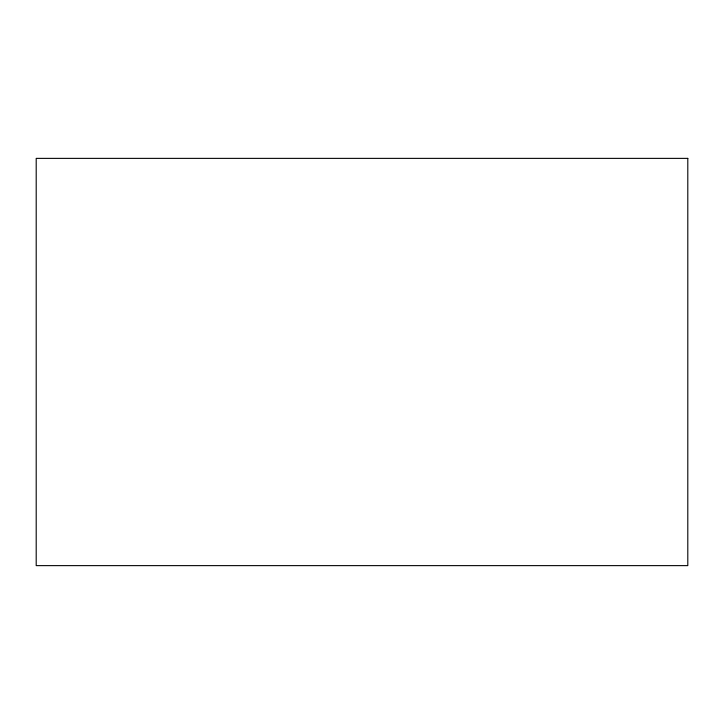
<?xml version="1.0" encoding="UTF-8"?>
<svg xmlns="http://www.w3.org/2000/svg" width="724" height="724" viewBox="0 0 724 724"><rect width="100%" height="100%" fill="white"/><g stroke="black" fill="none" stroke-linecap="round" stroke-linejoin="round"><path stroke-width="1.09" d="M687.8 158.375L36.2 158.375L36.2 565.625L687.8 565.625L687.8 158.375"/></g></svg>
